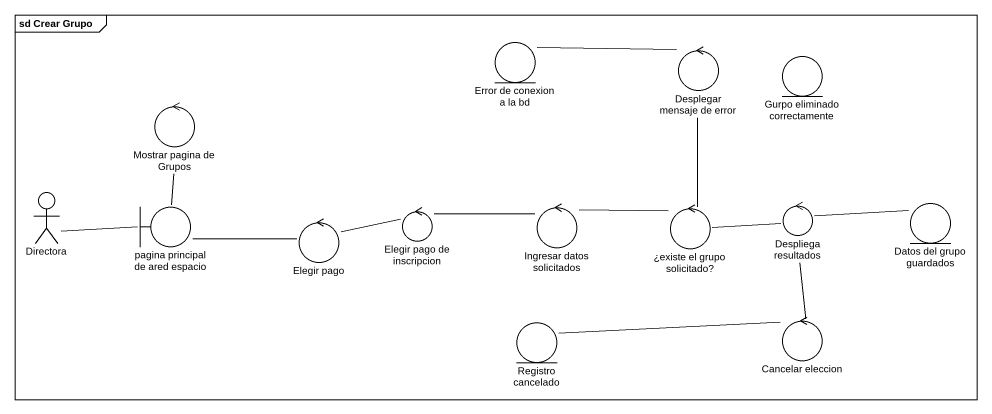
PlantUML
@startuml
mainframe sd Crear Grupo
entity "Error de conexion a la bd" as Error_de_conexion_a_la_bd
control "Desplegar mensaje de error" as Desplegar_mensaje_de_error
entity "Gurpo eliminado correctamente" as Gurpo_eliminado
control "Mostrar pagina de Grupos" as Mostrar_pagina_de_Grupos
actor Directora
boundary "pagina principal de ared espacio" as pagina_principal_de_ared
control "Elegir pago de inscripcion" as Elegir_pago_de_inscripcion
control "Ingresar datos solicitados" as Ingresar_datos_solicitados
control "¿existe el grupo solicitado?" as existe_el_grupo_solicitado
control "Despliega resultados" as Despliega_resultados
entity "Datos del grupo guardados" as Datos_del_grupo_guardados
control "Elegir pago" as Elegir_pago
entity "Registro cancelado" as Registro_cancelado
control "Cancelar eleccion" as Cancelar_eleccion
Desplegar_mensaje_de_error -left- Error_de_conexion_a_la_bd
Mostrar_pagina_de_Grupos -- pagina_principal_de_ared
Directora -right- pagina_principal_de_ared
pagina_principal_de_ared -right- Elegir_pago
Elegir_pago_de_inscripcion -right- Ingresar_datos_solicitados
Ingresar_datos_solicitados -right- existe_el_grupo_solicitado
existe_el_grupo_solicitado -up- Desplegar_mensaje_de_error
existe_el_grupo_solicitado -right- Despliega_resultados
Despliega_resultados -right- Datos_del_grupo_guardados
Despliega_resultados -- Cancelar_eleccion
Elegir_pago -right- Elegir_pago_de_inscripcion
Cancelar_eleccion -left- Registro_cancelado
@enduml
